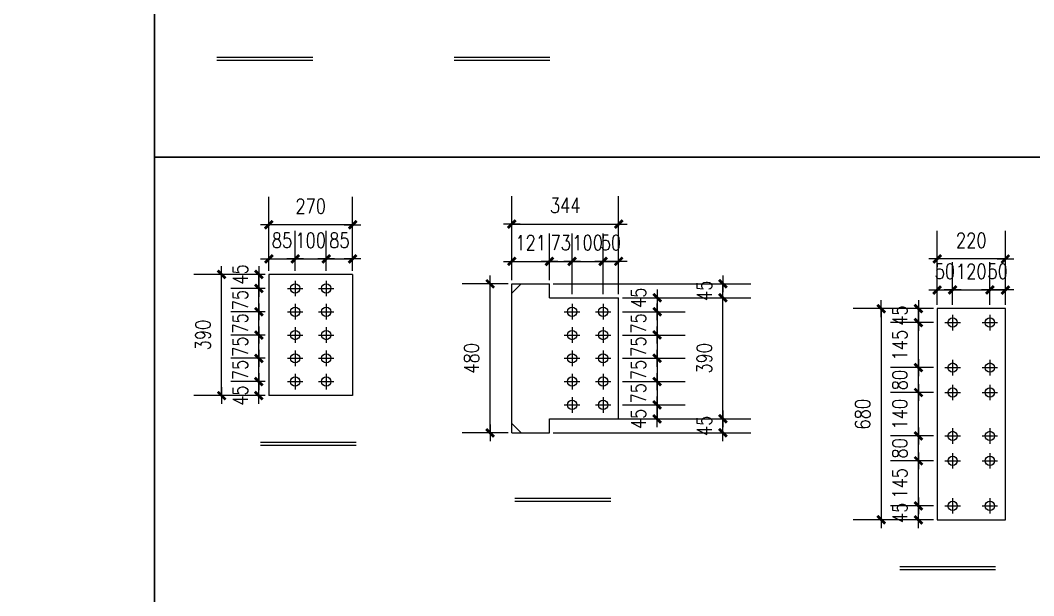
# Model space of a CAD drawing. Header units: millimetres. Extents: x 2287919 to 2522484, y -1845182 to -1736911.
# Drawn here: x 2394342 to 2397607, y -1805924 to -1804072 of the extents above; entities that cross this region are included whole.
import ezdxf

# ---------------------------------------------------------------- set-up
doc = ezdxf.new("R2010")
doc.units = ezdxf.units.MM
doc.header["$LTSCALE"] = 1000
doc.header["$PDMODE"] = 34
doc.styles.add('DIM_FONT', font='simplex.shx', dxfattribs={"width": 0.8, "bigfont": 'hztxt.shx'})
doc.dimstyles.new('WGH(1)', dxfattribs={"dimscale": 1.2, "dimtxt": 100, "dimasz": 0.5, "dimexe": 75, "dimexo": 75, "dimgap": 75, "dimtad": 1, "dimdec": 0, "dimzin": 0, "dimdsep": 46, "dimtxsty": 'DIM_FONT', "dimblk1": '_DIMX', "dimblk2": '_DIMX', "dimsah": 1, "dimcen": 0.09, "dimclrd": 3, "dimclre": 3, "dimclrt": 7, "dimadec": 0, "dimazin": 0, "dimtfac": 1, "dimtdec": 0, "dimtix": 1, "dimtmove": 2, "dimatfit": 3, "dimldrblk": '_DIMX', "dimfxl": 1, "dimtolj": 1, "dimtzin": 0, "dimarcsym": 0})

# ---------------------------------------------------------------- blocks, each defined once
blk = doc.blocks.new('_DIMX')
blk.add_line((-150, 0), (150, 0))
at = {"const_width": 50}
blk.add_lwpolyline([(-70, -70), (70, 70)], dxfattribs=at)
blk = doc.blocks.new('*D379')
at = {"color": 3, "lineweight": -2}
for p, q in [((2397283.6, -1805635), (2397145.6, -1805635)), ((2397235.6, -1805634.8), (2397235.6, -1805634.6)), ((2397235.6, -1805680), (2397235.6, -1805635)), ((2397283.6, -1805680), (2397145.6, -1805680)), ((2397235.6, -1805680.2), (2397235.6, -1805680.4))]:
    blk.add_line(p, q, dxfattribs=at)
at = {"layer": 'Defpoints', "color": 0}
for p in [(2397235.6, -1805635), (2397295.6, -1805635), (2397295.6, -1805680)]:
    blk.add_point(p, dxfattribs=at)
at = {"color": 3, "lineweight": -2, "xscale": 0.18, "yscale": 0.18, "zscale": 0.18}
for p, rotation in [((2397235.6, -1805635), 270), ((2397235.6, -1805680), 90)]:
    blk.add_blockref('_DIMX', p, dxfattribs=dict(at, rotation=rotation))
at = {"color": 7, "insert": (2397175.6, -1805657.5), "char_height": 48, "attachment_point": 5, "rotation": 90, "style": 'DIM_FONT'}
blk.add_mtext('\\A1;45', dxfattribs=at)
blk = doc.blocks.new('*D332')
at = {"color": 3, "lineweight": -2}
for p, q in [((2397283.6, -1805490), (2397145.6, -1805490)), ((2397235.6, -1805489.8), (2397235.6, -1805489.6)), ((2397235.6, -1805635), (2397235.6, -1805490)), ((2397283.6, -1805635), (2397145.6, -1805635)), ((2397235.6, -1805635.2), (2397235.6, -1805635.4))]:
    blk.add_line(p, q, dxfattribs=at)
at = {"layer": 'Defpoints', "color": 0}
for p in [(2397235.6, -1805490), (2397295.6, -1805490), (2397295.6, -1805635)]:
    blk.add_point(p, dxfattribs=at)
at = {"color": 3, "lineweight": -2, "xscale": 0.18, "yscale": 0.18, "zscale": 0.18}
for p, rotation in [((2397235.6, -1805490), 270), ((2397235.6, -1805635), 90)]:
    blk.add_blockref('_DIMX', p, dxfattribs=dict(at, rotation=rotation))
at = {"color": 7, "insert": (2397175.6, -1805562.5), "char_height": 48, "attachment_point": 5, "rotation": 90, "style": 'DIM_FONT'}
blk.add_mtext('\\A1;145', dxfattribs=at)
blk = doc.blocks.new('*D333')
at = {"color": 3, "lineweight": -2}
for p, q in [((2397283.6, -1805410), (2397145.6, -1805410)), ((2397235.6, -1805409.8), (2397235.6, -1805409.6)), ((2397235.6, -1805490), (2397235.6, -1805410)), ((2397283.6, -1805490), (2397145.6, -1805490)), ((2397235.6, -1805490.2), (2397235.6, -1805490.4))]:
    blk.add_line(p, q, dxfattribs=at)
at = {"layer": 'Defpoints', "color": 0}
for p in [(2397235.6, -1805410), (2397295.6, -1805410), (2397295.6, -1805490)]:
    blk.add_point(p, dxfattribs=at)
at = {"color": 3, "lineweight": -2, "xscale": 0.18, "yscale": 0.18, "zscale": 0.18}
for p, rotation in [((2397235.6, -1805410), 270), ((2397235.6, -1805490), 90)]:
    blk.add_blockref('_DIMX', p, dxfattribs=dict(at, rotation=rotation))
at = {"color": 7, "insert": (2397175.6, -1805450), "char_height": 48, "attachment_point": 5, "rotation": 90, "style": 'DIM_FONT'}
blk.add_mtext('\\A1;80', dxfattribs=at)
blk = doc.blocks.new('*D334')
at = {"color": 3, "lineweight": -2}
for p, q in [((2397283.6, -1805270), (2397145.6, -1805270)), ((2397235.6, -1805269.8), (2397235.6, -1805269.6)), ((2397235.6, -1805410), (2397235.6, -1805270)), ((2397283.6, -1805410), (2397145.6, -1805410)), ((2397235.6, -1805410.2), (2397235.6, -1805410.4))]:
    blk.add_line(p, q, dxfattribs=at)
at = {"layer": 'Defpoints', "color": 0}
for p in [(2397235.6, -1805270), (2397295.6, -1805270), (2397295.6, -1805410)]:
    blk.add_point(p, dxfattribs=at)
at = {"color": 3, "lineweight": -2, "xscale": 0.18, "yscale": 0.18, "zscale": 0.18}
for p, rotation in [((2397235.6, -1805270), 270), ((2397235.6, -1805410), 90)]:
    blk.add_blockref('_DIMX', p, dxfattribs=dict(at, rotation=rotation))
at = {"color": 7, "insert": (2397175.6, -1805340), "char_height": 48, "attachment_point": 5, "rotation": 90, "style": 'DIM_FONT'}
blk.add_mtext('\\A1;140', dxfattribs=at)
blk = doc.blocks.new('*D335')
at = {"color": 3, "lineweight": -2}
for p, q in [((2397283.6, -1805190), (2397145.6, -1805190)), ((2397235.6, -1805189.8), (2397235.6, -1805189.6)), ((2397235.6, -1805270), (2397235.6, -1805190)), ((2397283.6, -1805270), (2397145.6, -1805270)), ((2397235.6, -1805270.2), (2397235.6, -1805270.4))]:
    blk.add_line(p, q, dxfattribs=at)
at = {"layer": 'Defpoints', "color": 0}
for p in [(2397235.6, -1805190), (2397295.6, -1805190), (2397295.6, -1805270)]:
    blk.add_point(p, dxfattribs=at)
at = {"color": 3, "lineweight": -2, "xscale": 0.18, "yscale": 0.18, "zscale": 0.18}
for p, rotation in [((2397235.6, -1805190), 270), ((2397235.6, -1805270), 90)]:
    blk.add_blockref('_DIMX', p, dxfattribs=dict(at, rotation=rotation))
at = {"color": 7, "insert": (2397175.6, -1805230), "char_height": 48, "attachment_point": 5, "rotation": 90, "style": 'DIM_FONT'}
blk.add_mtext('\\A1;80', dxfattribs=at)
blk = doc.blocks.new('*D336')
at = {"color": 3, "lineweight": -2}
for p, q in [((2397283.6, -1805045), (2397145.6, -1805045)), ((2397235.6, -1805044.8), (2397235.6, -1805044.6)), ((2397235.6, -1805190), (2397235.6, -1805045)), ((2397283.6, -1805190), (2397145.6, -1805190)), ((2397235.6, -1805190.2), (2397235.6, -1805190.4))]:
    blk.add_line(p, q, dxfattribs=at)
at = {"layer": 'Defpoints', "color": 0}
for p in [(2397235.6, -1805045), (2397295.6, -1805045), (2397295.6, -1805190)]:
    blk.add_point(p, dxfattribs=at)
at = {"color": 3, "lineweight": -2, "xscale": 0.18, "yscale": 0.18, "zscale": 0.18}
for p, rotation in [((2397235.6, -1805045), 270), ((2397235.6, -1805190), 90)]:
    blk.add_blockref('_DIMX', p, dxfattribs=dict(at, rotation=rotation))
at = {"color": 7, "insert": (2397175.6, -1805117.5), "char_height": 48, "attachment_point": 5, "rotation": 90, "style": 'DIM_FONT'}
blk.add_mtext('\\A1;145', dxfattribs=at)
blk = doc.blocks.new('*D380')
at = {"color": 3, "lineweight": -2}
for p, q in [((2397283.6, -1805000), (2397145.6, -1805000)), ((2397235.6, -1804999.8), (2397235.6, -1804999.6)), ((2397235.6, -1805045), (2397235.6, -1805000)), ((2397283.6, -1805045), (2397145.6, -1805045)), ((2397235.6, -1805045.2), (2397235.6, -1805045.4))]:
    blk.add_line(p, q, dxfattribs=at)
at = {"layer": 'Defpoints', "color": 0}
for p in [(2397235.6, -1805000), (2397295.6, -1805000), (2397295.6, -1805045)]:
    blk.add_point(p, dxfattribs=at)
at = {"color": 3, "lineweight": -2, "xscale": 0.18, "yscale": 0.18, "zscale": 0.18}
for p, rotation in [((2397235.6, -1805000), 270), ((2397235.6, -1805045), 90)]:
    blk.add_blockref('_DIMX', p, dxfattribs=dict(at, rotation=rotation))
at = {"color": 7, "insert": (2397175.6, -1805022.5), "char_height": 48, "attachment_point": 5, "rotation": 90, "style": 'DIM_FONT'}
blk.add_mtext('\\A1;45', dxfattribs=at)
blk = doc.blocks.new('*D337')
at = {"color": 3, "lineweight": -2}
for p, q in [((2397295.6, -1804988), (2397295.6, -1804850)), ((2397345.6, -1804988), (2397345.6, -1804850)), ((2397295.4, -1804940), (2397295.2, -1804940)), ((2397295.6, -1804940), (2397345.6, -1804940)), ((2397345.8, -1804940), (2397346, -1804940))]:
    blk.add_line(p, q, dxfattribs=at)
at = {"layer": 'Defpoints', "color": 0}
for p in [(2397345.6, -1804940), (2397295.6, -1805000), (2397345.6, -1805000)]:
    blk.add_point(p, dxfattribs=at)
at = {"color": 3, "lineweight": -2, "xscale": 0.18, "yscale": 0.18, "zscale": 0.18}
blk.add_blockref('_DIMX', (2397295.6, -1804940), dxfattribs=at)
at = {"color": 3, "lineweight": -2, "xscale": 0.18, "yscale": 0.18, "zscale": 0.18, "rotation": 180}
blk.add_blockref('_DIMX', (2397345.6, -1804940), dxfattribs=at)
at = {"color": 7, "insert": (2397320.6, -1804880), "char_height": 48, "attachment_point": 5, "style": 'DIM_FONT'}
blk.add_mtext('\\A1;50', dxfattribs=at)
blk = doc.blocks.new('*D338')
at = {"color": 3, "lineweight": -2}
for p, q in [((2397345.6, -1804988), (2397345.6, -1804850)), ((2397465.6, -1804988), (2397465.6, -1804850)), ((2397345.4, -1804940), (2397345.2, -1804940)), ((2397345.6, -1804940), (2397465.6, -1804940)), ((2397465.8, -1804940), (2397466, -1804940))]:
    blk.add_line(p, q, dxfattribs=at)
at = {"layer": 'Defpoints', "color": 0}
for p in [(2397465.6, -1804940), (2397345.6, -1805000), (2397465.6, -1805000)]:
    blk.add_point(p, dxfattribs=at)
at = {"color": 3, "lineweight": -2, "xscale": 0.18, "yscale": 0.18, "zscale": 0.18}
blk.add_blockref('_DIMX', (2397345.6, -1804940), dxfattribs=at)
at = {"color": 3, "lineweight": -2, "xscale": 0.18, "yscale": 0.18, "zscale": 0.18, "rotation": 180}
blk.add_blockref('_DIMX', (2397465.6, -1804940), dxfattribs=at)
at = {"color": 7, "insert": (2397405.6, -1804880), "char_height": 48, "attachment_point": 5, "style": 'DIM_FONT'}
blk.add_mtext('\\A1;120', dxfattribs=at)
blk = doc.blocks.new('*D381')
at = {"color": 3, "lineweight": -2}
for p, q in [((2397465.6, -1804988), (2397465.6, -1804850)), ((2397515.6, -1804988), (2397515.6, -1804850)), ((2397465.4, -1804940), (2397465.2, -1804940)), ((2397465.6, -1804940), (2397515.6, -1804940)), ((2397515.8, -1804940), (2397516, -1804940))]:
    blk.add_line(p, q, dxfattribs=at)
at = {"layer": 'Defpoints', "color": 0}
for p in [(2397515.6, -1804940), (2397465.6, -1805000), (2397515.6, -1805000)]:
    blk.add_point(p, dxfattribs=at)
at = {"color": 3, "lineweight": -2, "xscale": 0.18, "yscale": 0.18, "zscale": 0.18}
blk.add_blockref('_DIMX', (2397465.6, -1804940), dxfattribs=at)
at = {"color": 3, "lineweight": -2, "xscale": 0.18, "yscale": 0.18, "zscale": 0.18, "rotation": 180}
blk.add_blockref('_DIMX', (2397515.6, -1804940), dxfattribs=at)
at = {"color": 7, "insert": (2397490.6, -1804880), "char_height": 48, "attachment_point": 5, "style": 'DIM_FONT'}
blk.add_mtext('\\A1;50', dxfattribs=at)
blk = doc.blocks.new('*D382')
at = {"color": 3, "lineweight": -2}
for p, q in [((2397295.6, -1804988), (2397295.6, -1804750)), ((2397515.6, -1804988), (2397515.6, -1804750)), ((2397515.4, -1804840), (2397295.8, -1804840))]:
    blk.add_line(p, q, dxfattribs=at)
at = {"layer": 'Defpoints', "color": 0}
for p in [(2397295.6, -1804840), (2397295.6, -1805000), (2397515.6, -1805000)]:
    blk.add_point(p, dxfattribs=at)
at = {"color": 3, "lineweight": -2, "xscale": 0.18, "yscale": 0.18, "zscale": 0.18, "rotation": 180}
blk.add_blockref('_DIMX', (2397295.6, -1804840), dxfattribs=at)
at = {"color": 3, "lineweight": -2, "xscale": 0.18, "yscale": 0.18, "zscale": 0.18}
blk.add_blockref('_DIMX', (2397515.6, -1804840), dxfattribs=at)
at = {"color": 7, "insert": (2397405.6, -1804780), "char_height": 48, "attachment_point": 5, "style": 'DIM_FONT'}
blk.add_mtext('\\A1;220', dxfattribs=at)
blk = doc.blocks.new('*D383')
at = {"color": 3, "lineweight": -2}
for p, q in [((2397283.6, -1805000), (2397025.6, -1805000)), ((2397115.6, -1805000.2), (2397115.6, -1805679.8)), ((2397283.6, -1805680), (2397025.6, -1805680))]:
    blk.add_line(p, q, dxfattribs=at)
at = {"layer": 'Defpoints', "color": 0}
for p in [(2397295.6, -1805000), (2397115.6, -1805680), (2397295.6, -1805680)]:
    blk.add_point(p, dxfattribs=at)
at = {"color": 3, "lineweight": -2, "xscale": 0.18, "yscale": 0.18, "zscale": 0.18}
for p, rotation in [((2397115.6, -1805000), 90), ((2397115.6, -1805680), 270)]:
    blk.add_blockref('_DIMX', p, dxfattribs=dict(at, rotation=rotation))
at = {"color": 7, "insert": (2397055.6, -1805340), "char_height": 48, "attachment_point": 5, "rotation": 90, "style": 'DIM_FONT'}
blk.add_mtext('\\A1;680', dxfattribs=at)
blk = doc.blocks.new('*D394')
at = {"color": 3, "lineweight": -2}
for p, q in [((2395142.6, -1804878), (2395142.6, -1804750)), ((2395227.6, -1804878), (2395227.6, -1804750)), ((2395142.4, -1804840), (2395142.2, -1804840)), ((2395142.6, -1804840), (2395227.6, -1804840)), ((2395227.8, -1804840), (2395228, -1804840))]:
    blk.add_line(p, q, dxfattribs=at)
at = {"layer": 'Defpoints', "color": 0}
for p in [(2395227.6, -1804840), (2395142.6, -1804890), (2395227.6, -1804890)]:
    blk.add_point(p, dxfattribs=at)
at = {"color": 3, "lineweight": -2, "xscale": 0.18, "yscale": 0.18, "zscale": 0.18}
blk.add_blockref('_DIMX', (2395142.6, -1804840), dxfattribs=at)
at = {"color": 3, "lineweight": -2, "xscale": 0.18, "yscale": 0.18, "zscale": 0.18, "rotation": 180}
blk.add_blockref('_DIMX', (2395227.6, -1804840), dxfattribs=at)
at = {"color": 7, "insert": (2395185.1, -1804780), "char_height": 48, "attachment_point": 5, "style": 'DIM_FONT'}
blk.add_mtext('\\A1;85', dxfattribs=at)
blk = doc.blocks.new('*D349')
at = {"color": 3, "lineweight": -2}
for p, q in [((2395227.6, -1804878), (2395227.6, -1804750)), ((2395327.6, -1804878), (2395327.6, -1804750)), ((2395227.4, -1804840), (2395227.2, -1804840)), ((2395227.6, -1804840), (2395327.6, -1804840)), ((2395327.8, -1804840), (2395328, -1804840))]:
    blk.add_line(p, q, dxfattribs=at)
at = {"layer": 'Defpoints', "color": 0}
for p in [(2395327.6, -1804840), (2395227.6, -1804890), (2395327.6, -1804890)]:
    blk.add_point(p, dxfattribs=at)
at = {"color": 3, "lineweight": -2, "xscale": 0.18, "yscale": 0.18, "zscale": 0.18}
blk.add_blockref('_DIMX', (2395227.6, -1804840), dxfattribs=at)
at = {"color": 3, "lineweight": -2, "xscale": 0.18, "yscale": 0.18, "zscale": 0.18, "rotation": 180}
blk.add_blockref('_DIMX', (2395327.6, -1804840), dxfattribs=at)
at = {"color": 7, "insert": (2395277.6, -1804780), "char_height": 48, "attachment_point": 5, "style": 'DIM_FONT'}
blk.add_mtext('\\A1;100', dxfattribs=at)
blk = doc.blocks.new('*D395')
at = {"color": 3, "lineweight": -2}
for p, q in [((2395327.6, -1804878), (2395327.6, -1804750)), ((2395412.6, -1804878), (2395412.6, -1804750)), ((2395327.4, -1804840), (2395327.2, -1804840)), ((2395327.6, -1804840), (2395412.6, -1804840)), ((2395412.8, -1804840), (2395413, -1804840))]:
    blk.add_line(p, q, dxfattribs=at)
at = {"layer": 'Defpoints', "color": 0}
for p in [(2395412.6, -1804840), (2395327.6, -1804890), (2395412.6, -1804890)]:
    blk.add_point(p, dxfattribs=at)
at = {"color": 3, "lineweight": -2, "xscale": 0.18, "yscale": 0.18, "zscale": 0.18}
blk.add_blockref('_DIMX', (2395327.6, -1804840), dxfattribs=at)
at = {"color": 3, "lineweight": -2, "xscale": 0.18, "yscale": 0.18, "zscale": 0.18, "rotation": 180}
blk.add_blockref('_DIMX', (2395412.6, -1804840), dxfattribs=at)
at = {"color": 7, "insert": (2395370.1, -1804780), "char_height": 48, "attachment_point": 5, "style": 'DIM_FONT'}
blk.add_mtext('\\A1;85', dxfattribs=at)
blk = doc.blocks.new('*D350')
at = {"color": 3, "lineweight": -2}
for p, q in [((2395130.6, -1805235), (2395020.6, -1805235)), ((2395110.6, -1805234.8), (2395110.6, -1805234.6)), ((2395110.6, -1805280), (2395110.6, -1805235)), ((2395130.6, -1805280), (2395020.6, -1805280)), ((2395110.6, -1805280.2), (2395110.6, -1805280.4))]:
    blk.add_line(p, q, dxfattribs=at)
at = {"layer": 'Defpoints', "color": 0}
for p in [(2395110.6, -1805235), (2395142.6, -1805235), (2395142.6, -1805280)]:
    blk.add_point(p, dxfattribs=at)
at = {"color": 3, "lineweight": -2, "xscale": 0.18, "yscale": 0.18, "zscale": 0.18}
for p, rotation in [((2395110.6, -1805235), 270), ((2395110.6, -1805280), 90)]:
    blk.add_blockref('_DIMX', p, dxfattribs=dict(at, rotation=rotation))
at = {"color": 7, "insert": (2395050.6, -1805280), "char_height": 48, "attachment_point": 5, "rotation": 90, "style": 'DIM_FONT'}
blk.add_mtext('\\A1;45', dxfattribs=at)
blk = doc.blocks.new('*D351')
at = {"color": 3, "lineweight": -2}
for p, q in [((2395130.6, -1805160), (2395020.6, -1805160)), ((2395110.6, -1805159.8), (2395110.6, -1805159.6)), ((2395110.6, -1805235), (2395110.6, -1805160)), ((2395130.6, -1805235), (2395020.6, -1805235)), ((2395110.6, -1805235.2), (2395110.6, -1805235.4))]:
    blk.add_line(p, q, dxfattribs=at)
at = {"layer": 'Defpoints', "color": 0}
for p in [(2395110.6, -1805160), (2395142.6, -1805160), (2395142.6, -1805235)]:
    blk.add_point(p, dxfattribs=at)
at = {"color": 3, "lineweight": -2, "xscale": 0.18, "yscale": 0.18, "zscale": 0.18}
for p, rotation in [((2395110.6, -1805160), 270), ((2395110.6, -1805235), 90)]:
    blk.add_blockref('_DIMX', p, dxfattribs=dict(at, rotation=rotation))
at = {"color": 7, "insert": (2395050.6, -1805197.5), "char_height": 48, "attachment_point": 5, "rotation": 90, "style": 'DIM_FONT'}
blk.add_mtext('\\A1;75', dxfattribs=at)
blk = doc.blocks.new('*D352')
at = {"color": 3, "lineweight": -2}
for p, q in [((2395130.6, -1805085), (2395020.6, -1805085)), ((2395110.6, -1805084.8), (2395110.6, -1805084.6)), ((2395110.6, -1805160), (2395110.6, -1805085)), ((2395130.6, -1805160), (2395020.6, -1805160)), ((2395110.6, -1805160.2), (2395110.6, -1805160.4))]:
    blk.add_line(p, q, dxfattribs=at)
at = {"layer": 'Defpoints', "color": 0}
for p in [(2395110.6, -1805085), (2395142.6, -1805085), (2395142.6, -1805160)]:
    blk.add_point(p, dxfattribs=at)
at = {"color": 3, "lineweight": -2, "xscale": 0.18, "yscale": 0.18, "zscale": 0.18}
for p, rotation in [((2395110.6, -1805085), 270), ((2395110.6, -1805160), 90)]:
    blk.add_blockref('_DIMX', p, dxfattribs=dict(at, rotation=rotation))
at = {"color": 7, "insert": (2395050.6, -1805122.5), "char_height": 48, "attachment_point": 5, "rotation": 90, "style": 'DIM_FONT'}
blk.add_mtext('\\A1;75', dxfattribs=at)
blk = doc.blocks.new('*D353')
at = {"color": 3, "lineweight": -2}
for p, q in [((2395130.6, -1805010), (2395020.6, -1805010)), ((2395110.6, -1805009.8), (2395110.6, -1805009.6)), ((2395110.6, -1805085), (2395110.6, -1805010)), ((2395130.6, -1805085), (2395020.6, -1805085)), ((2395110.6, -1805085.2), (2395110.6, -1805085.4))]:
    blk.add_line(p, q, dxfattribs=at)
at = {"layer": 'Defpoints', "color": 0}
for p in [(2395110.6, -1805010), (2395142.6, -1805010), (2395142.6, -1805085)]:
    blk.add_point(p, dxfattribs=at)
at = {"color": 3, "lineweight": -2, "xscale": 0.18, "yscale": 0.18, "zscale": 0.18}
for p, rotation in [((2395110.6, -1805010), 270), ((2395110.6, -1805085), 90)]:
    blk.add_blockref('_DIMX', p, dxfattribs=dict(at, rotation=rotation))
at = {"color": 7, "insert": (2395050.6, -1805047.5), "char_height": 48, "attachment_point": 5, "rotation": 90, "style": 'DIM_FONT'}
blk.add_mtext('\\A1;75', dxfattribs=at)
blk = doc.blocks.new('*D354')
at = {"color": 3, "lineweight": -2}
for p, q in [((2395130.6, -1804935), (2395020.6, -1804935)), ((2395110.6, -1804934.8), (2395110.6, -1804934.6)), ((2395110.6, -1805010), (2395110.6, -1804935)), ((2395130.6, -1805010), (2395020.6, -1805010)), ((2395110.6, -1805010.2), (2395110.6, -1805010.4))]:
    blk.add_line(p, q, dxfattribs=at)
at = {"layer": 'Defpoints', "color": 0}
for p in [(2395110.6, -1804935), (2395142.6, -1804935), (2395142.6, -1805010)]:
    blk.add_point(p, dxfattribs=at)
at = {"color": 3, "lineweight": -2, "xscale": 0.18, "yscale": 0.18, "zscale": 0.18}
for p, rotation in [((2395110.6, -1804935), 270), ((2395110.6, -1805010), 90)]:
    blk.add_blockref('_DIMX', p, dxfattribs=dict(at, rotation=rotation))
at = {"color": 7, "insert": (2395050.6, -1804972.5), "char_height": 48, "attachment_point": 5, "rotation": 90, "style": 'DIM_FONT'}
blk.add_mtext('\\A1;75', dxfattribs=at)
blk = doc.blocks.new('*D355')
at = {"color": 3, "lineweight": -2}
for p, q in [((2395130.6, -1804890), (2395020.6, -1804890)), ((2395110.6, -1804889.8), (2395110.6, -1804889.6)), ((2395110.6, -1804935), (2395110.6, -1804890)), ((2395130.6, -1804935), (2395020.6, -1804935)), ((2395110.6, -1804935.2), (2395110.6, -1804935.4))]:
    blk.add_line(p, q, dxfattribs=at)
at = {"layer": 'Defpoints', "color": 0}
for p in [(2395110.6, -1804890), (2395142.6, -1804890), (2395142.6, -1804935)]:
    blk.add_point(p, dxfattribs=at)
at = {"color": 3, "lineweight": -2, "xscale": 0.18, "yscale": 0.18, "zscale": 0.18}
for p, rotation in [((2395110.6, -1804890), 270), ((2395110.6, -1804935), 90)]:
    blk.add_blockref('_DIMX', p, dxfattribs=dict(at, rotation=rotation))
at = {"color": 7, "insert": (2395050.6, -1804890), "char_height": 48, "attachment_point": 5, "rotation": 90, "style": 'DIM_FONT'}
blk.add_mtext('\\A1;45', dxfattribs=at)
blk = doc.blocks.new('*D396')
at = {"color": 3, "lineweight": -2}
for p, q in [((2395130.6, -1804890), (2394900.6, -1804890)), ((2394990.6, -1805279.8), (2394990.6, -1804890.2)), ((2395130.6, -1805280), (2394900.6, -1805280))]:
    blk.add_line(p, q, dxfattribs=at)
at = {"layer": 'Defpoints', "color": 0}
for p in [(2394990.6, -1804890), (2395142.6, -1804890), (2395142.6, -1805280)]:
    blk.add_point(p, dxfattribs=at)
at = {"color": 3, "lineweight": -2, "xscale": 0.18, "yscale": 0.18, "zscale": 0.18}
for p, rotation in [((2394990.6, -1804890), 90), ((2394990.6, -1805280), 270)]:
    blk.add_blockref('_DIMX', p, dxfattribs=dict(at, rotation=rotation))
at = {"color": 7, "insert": (2394930.6, -1805085), "char_height": 48, "attachment_point": 5, "rotation": 90, "style": 'DIM_FONT'}
blk.add_mtext('\\A1;390', dxfattribs=at)
blk = doc.blocks.new('*D397')
at = {"color": 3, "lineweight": -2}
for p, q in [((2395142.6, -1804878), (2395142.6, -1804640)), ((2395412.6, -1804878), (2395412.6, -1804640)), ((2395412.4, -1804730), (2395142.8, -1804730))]:
    blk.add_line(p, q, dxfattribs=at)
at = {"layer": 'Defpoints', "color": 0}
for p in [(2395142.6, -1804730), (2395142.6, -1804890), (2395412.6, -1804890)]:
    blk.add_point(p, dxfattribs=at)
at = {"color": 3, "lineweight": -2, "xscale": 0.18, "yscale": 0.18, "zscale": 0.18, "rotation": 180}
blk.add_blockref('_DIMX', (2395142.6, -1804730), dxfattribs=at)
at = {"color": 3, "lineweight": -2, "xscale": 0.18, "yscale": 0.18, "zscale": 0.18}
blk.add_blockref('_DIMX', (2395412.6, -1804730), dxfattribs=at)
at = {"color": 7, "insert": (2395277.6, -1804670), "char_height": 48, "attachment_point": 5, "style": 'DIM_FONT'}
blk.add_mtext('\\A1;270', dxfattribs=at)
blk = doc.blocks.new('*D398')
at = {"color": 3, "lineweight": -2}
for p, q in [((2395913.6, -1804920), (2395765.6, -1804920)), ((2395855.6, -1805399.8), (2395855.6, -1804920.2)), ((2395913.6, -1805400), (2395765.6, -1805400))]:
    blk.add_line(p, q, dxfattribs=at)
at = {"layer": 'Defpoints', "color": 0}
for p in [(2395855.6, -1804920), (2395925.6, -1804920), (2395925.6, -1805400)]:
    blk.add_point(p, dxfattribs=at)
at = {"color": 3, "lineweight": -2, "xscale": 0.18, "yscale": 0.18, "zscale": 0.18}
for p, rotation in [((2395855.6, -1804920), 90), ((2395855.6, -1805400), 270)]:
    blk.add_blockref('_DIMX', p, dxfattribs=dict(at, rotation=rotation))
at = {"color": 7, "insert": (2395795.6, -1805160), "char_height": 48, "attachment_point": 5, "rotation": 90, "style": 'DIM_FONT'}
blk.add_mtext('\\A1;480', dxfattribs=at)
blk = doc.blocks.new('*D399')
at = {"color": 3, "lineweight": -2}
for p, q in [((2395925.6, -1804908), (2395925.6, -1804757.8)), ((2396046.6, -1804908), (2396046.6, -1804757.8)), ((2395925.4, -1804847.8), (2395925.2, -1804847.8)), ((2395925.6, -1804847.8), (2396046.6, -1804847.8)), ((2396046.8, -1804847.8), (2396047, -1804847.8))]:
    blk.add_line(p, q, dxfattribs=at)
at = {"layer": 'Defpoints', "color": 0}
for p in [(2396046.6, -1804847.8), (2395925.6, -1804920), (2396046.6, -1804920)]:
    blk.add_point(p, dxfattribs=at)
at = {"color": 3, "lineweight": -2, "xscale": 0.18, "yscale": 0.18, "zscale": 0.18}
blk.add_blockref('_DIMX', (2395925.6, -1804847.8), dxfattribs=at)
at = {"color": 3, "lineweight": -2, "xscale": 0.18, "yscale": 0.18, "zscale": 0.18, "rotation": 180}
blk.add_blockref('_DIMX', (2396046.6, -1804847.8), dxfattribs=at)
at = {"color": 7, "insert": (2395986.1, -1804787.8), "char_height": 48, "attachment_point": 5, "style": 'DIM_FONT'}
blk.add_mtext('\\A1;121', dxfattribs=at)
blk = doc.blocks.new('*D400')
at = {"color": 3, "lineweight": -2}
for p, q in [((2396046.6, -1804908), (2396046.6, -1804757.8)), ((2396119.6, -1804953), (2396119.6, -1804757.8)), ((2396046.4, -1804847.8), (2396046.2, -1804847.8)), ((2396046.6, -1804847.8), (2396119.6, -1804847.8)), ((2396119.8, -1804847.8), (2396120, -1804847.8))]:
    blk.add_line(p, q, dxfattribs=at)
at = {"layer": 'Defpoints', "color": 0}
for p in [(2396119.6, -1804847.8), (2396046.6, -1804920), (2396119.6, -1804965)]:
    blk.add_point(p, dxfattribs=at)
at = {"color": 3, "lineweight": -2, "xscale": 0.18, "yscale": 0.18, "zscale": 0.18}
blk.add_blockref('_DIMX', (2396046.6, -1804847.8), dxfattribs=at)
at = {"color": 3, "lineweight": -2, "xscale": 0.18, "yscale": 0.18, "zscale": 0.18, "rotation": 180}
blk.add_blockref('_DIMX', (2396119.6, -1804847.8), dxfattribs=at)
at = {"color": 7, "insert": (2396083.1, -1804787.8), "char_height": 48, "attachment_point": 5, "style": 'DIM_FONT'}
blk.add_mtext('\\A1;73', dxfattribs=at)
blk = doc.blocks.new('*D356')
at = {"color": 3, "lineweight": -2}
for p, q in [((2396119.6, -1804953), (2396119.6, -1804757.8)), ((2396219.6, -1804953), (2396219.6, -1804757.8)), ((2396119.4, -1804847.8), (2396119.2, -1804847.8)), ((2396119.6, -1804847.8), (2396219.6, -1804847.8)), ((2396219.8, -1804847.8), (2396220, -1804847.8))]:
    blk.add_line(p, q, dxfattribs=at)
at = {"layer": 'Defpoints', "color": 0}
for p in [(2396219.6, -1804847.8), (2396119.6, -1804965), (2396219.6, -1804965)]:
    blk.add_point(p, dxfattribs=at)
at = {"color": 3, "lineweight": -2, "xscale": 0.18, "yscale": 0.18, "zscale": 0.18}
blk.add_blockref('_DIMX', (2396119.6, -1804847.8), dxfattribs=at)
at = {"color": 3, "lineweight": -2, "xscale": 0.18, "yscale": 0.18, "zscale": 0.18, "rotation": 180}
blk.add_blockref('_DIMX', (2396219.6, -1804847.8), dxfattribs=at)
at = {"color": 7, "insert": (2396169.6, -1804787.8), "char_height": 48, "attachment_point": 5, "style": 'DIM_FONT'}
blk.add_mtext('\\A1;100', dxfattribs=at)
blk = doc.blocks.new('*D401')
at = {"color": 3, "lineweight": -2}
for p, q in [((2396219.6, -1804953), (2396219.6, -1804757.8)), ((2396269.6, -1804953), (2396269.6, -1804757.8)), ((2396219.4, -1804847.8), (2396219.2, -1804847.8)), ((2396219.6, -1804847.8), (2396269.6, -1804847.8)), ((2396269.8, -1804847.8), (2396270, -1804847.8))]:
    blk.add_line(p, q, dxfattribs=at)
at = {"layer": 'Defpoints', "color": 0}
for p in [(2396269.6, -1804847.8), (2396219.6, -1804965), (2396269.6, -1804965)]:
    blk.add_point(p, dxfattribs=at)
at = {"color": 3, "lineweight": -2, "xscale": 0.18, "yscale": 0.18, "zscale": 0.18}
blk.add_blockref('_DIMX', (2396219.6, -1804847.8), dxfattribs=at)
at = {"color": 3, "lineweight": -2, "xscale": 0.18, "yscale": 0.18, "zscale": 0.18, "rotation": 180}
blk.add_blockref('_DIMX', (2396269.6, -1804847.8), dxfattribs=at)
at = {"color": 7, "insert": (2396244.6, -1804787.8), "char_height": 48, "attachment_point": 5, "style": 'DIM_FONT'}
blk.add_mtext('\\A1;50', dxfattribs=at)
blk = doc.blocks.new('*D357')
at = {"color": 3, "lineweight": -2}
for p, q in [((2396281.6, -1804965), (2396483.6, -1804965)), ((2396393.6, -1804964.8), (2396393.6, -1804964.6)), ((2396393.6, -1804965), (2396393.6, -1805010)), ((2396281.6, -1805010), (2396483.6, -1805010)), ((2396393.6, -1805010.2), (2396393.6, -1805010.4))]:
    blk.add_line(p, q, dxfattribs=at)
at = {"layer": 'Defpoints', "color": 0}
for p in [(2396269.6, -1804965), (2396269.6, -1805010), (2396393.6, -1805010)]:
    blk.add_point(p, dxfattribs=at)
at = {"color": 3, "lineweight": -2, "xscale": 0.18, "yscale": 0.18, "zscale": 0.18}
for p, rotation in [((2396393.6, -1804965), 270), ((2396393.6, -1805010), 90)]:
    blk.add_blockref('_DIMX', p, dxfattribs=dict(at, rotation=rotation))
at = {"color": 7, "insert": (2396333.6, -1804965), "char_height": 48, "attachment_point": 5, "rotation": 90, "style": 'DIM_FONT'}
blk.add_mtext('\\A1;45', dxfattribs=at)
blk = doc.blocks.new('*D358')
at = {"color": 3, "lineweight": -2}
for p, q in [((2396281.6, -1805010), (2396483.6, -1805010)), ((2396393.6, -1805009.8), (2396393.6, -1805009.6)), ((2396393.6, -1805010), (2396393.6, -1805085)), ((2396281.6, -1805085), (2396483.6, -1805085)), ((2396393.6, -1805085.2), (2396393.6, -1805085.4))]:
    blk.add_line(p, q, dxfattribs=at)
at = {"layer": 'Defpoints', "color": 0}
for p in [(2396269.6, -1805010), (2396269.6, -1805085), (2396393.6, -1805085)]:
    blk.add_point(p, dxfattribs=at)
at = {"color": 3, "lineweight": -2, "xscale": 0.18, "yscale": 0.18, "zscale": 0.18}
for p, rotation in [((2396393.6, -1805010), 270), ((2396393.6, -1805085), 90)]:
    blk.add_blockref('_DIMX', p, dxfattribs=dict(at, rotation=rotation))
at = {"color": 7, "insert": (2396333.6, -1805047.5), "char_height": 48, "attachment_point": 5, "rotation": 90, "style": 'DIM_FONT'}
blk.add_mtext('\\A1;75', dxfattribs=at)
blk = doc.blocks.new('*D359')
at = {"color": 3, "lineweight": -2}
for p, q in [((2396281.6, -1805085), (2396483.6, -1805085)), ((2396393.6, -1805084.8), (2396393.6, -1805084.6)), ((2396393.6, -1805085), (2396393.6, -1805160)), ((2396281.6, -1805160), (2396483.6, -1805160)), ((2396393.6, -1805160.2), (2396393.6, -1805160.4))]:
    blk.add_line(p, q, dxfattribs=at)
at = {"layer": 'Defpoints', "color": 0}
for p in [(2396269.6, -1805085), (2396269.6, -1805160), (2396393.6, -1805160)]:
    blk.add_point(p, dxfattribs=at)
at = {"color": 3, "lineweight": -2, "xscale": 0.18, "yscale": 0.18, "zscale": 0.18}
for p, rotation in [((2396393.6, -1805085), 270), ((2396393.6, -1805160), 90)]:
    blk.add_blockref('_DIMX', p, dxfattribs=dict(at, rotation=rotation))
at = {"color": 7, "insert": (2396333.6, -1805122.5), "char_height": 48, "attachment_point": 5, "rotation": 90, "style": 'DIM_FONT'}
blk.add_mtext('\\A1;75', dxfattribs=at)
blk = doc.blocks.new('*D360')
at = {"color": 3, "lineweight": -2}
for p, q in [((2396281.6, -1805160), (2396483.6, -1805160)), ((2396393.6, -1805159.8), (2396393.6, -1805159.6)), ((2396393.6, -1805160), (2396393.6, -1805235)), ((2396281.6, -1805235), (2396483.6, -1805235)), ((2396393.6, -1805235.2), (2396393.6, -1805235.4))]:
    blk.add_line(p, q, dxfattribs=at)
at = {"layer": 'Defpoints', "color": 0}
for p in [(2396269.6, -1805160), (2396269.6, -1805235), (2396393.6, -1805235)]:
    blk.add_point(p, dxfattribs=at)
at = {"color": 3, "lineweight": -2, "xscale": 0.18, "yscale": 0.18, "zscale": 0.18}
for p, rotation in [((2396393.6, -1805160), 270), ((2396393.6, -1805235), 90)]:
    blk.add_blockref('_DIMX', p, dxfattribs=dict(at, rotation=rotation))
at = {"color": 7, "insert": (2396333.6, -1805197.5), "char_height": 48, "attachment_point": 5, "rotation": 90, "style": 'DIM_FONT'}
blk.add_mtext('\\A1;75', dxfattribs=at)
blk = doc.blocks.new('*D361')
at = {"color": 3, "lineweight": -2}
for p, q in [((2396281.6, -1805235), (2396483.6, -1805235)), ((2396393.6, -1805234.8), (2396393.6, -1805234.6)), ((2396393.6, -1805235), (2396393.6, -1805310)), ((2396281.6, -1805310), (2396483.6, -1805310)), ((2396393.6, -1805310.2), (2396393.6, -1805310.4))]:
    blk.add_line(p, q, dxfattribs=at)
at = {"layer": 'Defpoints', "color": 0}
for p in [(2396269.6, -1805235), (2396269.6, -1805310), (2396393.6, -1805310)]:
    blk.add_point(p, dxfattribs=at)
at = {"color": 3, "lineweight": -2, "xscale": 0.18, "yscale": 0.18, "zscale": 0.18}
for p, rotation in [((2396393.6, -1805235), 270), ((2396393.6, -1805310), 90)]:
    blk.add_blockref('_DIMX', p, dxfattribs=dict(at, rotation=rotation))
at = {"color": 7, "insert": (2396333.6, -1805272.5), "char_height": 48, "attachment_point": 5, "rotation": 90, "style": 'DIM_FONT'}
blk.add_mtext('\\A1;75', dxfattribs=at)
blk = doc.blocks.new('*D402')
at = {"color": 3, "lineweight": -2}
for p, q in [((2396281.6, -1805310), (2396483.6, -1805310)), ((2396393.6, -1805309.8), (2396393.6, -1805309.6)), ((2396393.6, -1805310), (2396393.6, -1805355)), ((2396281.6, -1805355), (2396483.6, -1805355)), ((2396393.6, -1805355.2), (2396393.6, -1805355.4))]:
    blk.add_line(p, q, dxfattribs=at)
at = {"layer": 'Defpoints', "color": 0}
for p in [(2396269.6, -1805310), (2396269.6, -1805355), (2396393.6, -1805355)]:
    blk.add_point(p, dxfattribs=at)
at = {"color": 3, "lineweight": -2, "xscale": 0.18, "yscale": 0.18, "zscale": 0.18}
for p, rotation in [((2396393.6, -1805310), 270), ((2396393.6, -1805355), 90)]:
    blk.add_blockref('_DIMX', p, dxfattribs=dict(at, rotation=rotation))
at = {"color": 7, "insert": (2396333.6, -1805355), "char_height": 48, "attachment_point": 5, "rotation": 90, "style": 'DIM_FONT'}
blk.add_mtext('\\A1;45', dxfattribs=at)
blk = doc.blocks.new('*D362')
at = {"color": 3, "lineweight": -2}
for p, q in [((2395925.6, -1804908), (2395925.6, -1804637.8)), ((2396269.6, -1804953), (2396269.6, -1804637.8)), ((2395925.8, -1804727.8), (2396269.4, -1804727.8))]:
    blk.add_line(p, q, dxfattribs=at)
at = {"layer": 'Defpoints', "color": 0}
for p in [(2396269.6, -1804727.8), (2395925.6, -1804920), (2396269.6, -1804965)]:
    blk.add_point(p, dxfattribs=at)
at = {"color": 3, "lineweight": -2, "xscale": 0.18, "yscale": 0.18, "zscale": 0.18, "rotation": 180}
blk.add_blockref('_DIMX', (2395925.6, -1804727.8), dxfattribs=at)
at = {"color": 3, "lineweight": -2, "xscale": 0.18, "yscale": 0.18, "zscale": 0.18}
blk.add_blockref('_DIMX', (2396269.6, -1804727.8), dxfattribs=at)
at = {"color": 7, "insert": (2396097.6, -1804667.8), "char_height": 48, "attachment_point": 5, "style": 'DIM_FONT'}
blk.add_mtext('\\A1;344', dxfattribs=at)
blk = doc.blocks.new('*D403')
at = {"color": 3, "lineweight": -2}
for p, q in [((2396058.6, -1805355), (2396695.6, -1805355)), ((2396605.6, -1805354.8), (2396605.6, -1805354.6)), ((2396605.6, -1805400), (2396605.6, -1805355)), ((2396058.6, -1805400), (2396695.6, -1805400)), ((2396605.6, -1805400.2), (2396605.6, -1805400.4))]:
    blk.add_line(p, q, dxfattribs=at)
at = {"layer": 'Defpoints', "color": 0}
for p in [(2396046.6, -1805355), (2396605.6, -1805355), (2396046.6, -1805400)]:
    blk.add_point(p, dxfattribs=at)
at = {"color": 3, "lineweight": -2, "xscale": 0.18, "yscale": 0.18, "zscale": 0.18}
for p, rotation in [((2396605.6, -1805355), 270), ((2396605.6, -1805400), 90)]:
    blk.add_blockref('_DIMX', p, dxfattribs=dict(at, rotation=rotation))
at = {"color": 7, "insert": (2396545.6, -1805377.5), "char_height": 48, "attachment_point": 5, "rotation": 90, "style": 'DIM_FONT'}
blk.add_mtext('\\A1;45', dxfattribs=at)
blk = doc.blocks.new('*D404')
at = {"color": 3, "lineweight": -2}
for p, q in [((2396281.6, -1804965), (2396695.6, -1804965)), ((2396605.6, -1805354.8), (2396605.6, -1804965.2)), ((2396058.6, -1805355), (2396695.6, -1805355))]:
    blk.add_line(p, q, dxfattribs=at)
at = {"layer": 'Defpoints', "color": 0}
for p in [(2396269.6, -1804965), (2396605.6, -1804965), (2396046.6, -1805355)]:
    blk.add_point(p, dxfattribs=at)
at = {"color": 3, "lineweight": -2, "xscale": 0.18, "yscale": 0.18, "zscale": 0.18}
for p, rotation in [((2396605.6, -1804965), 90), ((2396605.6, -1805355), 270)]:
    blk.add_blockref('_DIMX', p, dxfattribs=dict(at, rotation=rotation))
at = {"color": 7, "insert": (2396545.6, -1805160), "char_height": 48, "attachment_point": 5, "rotation": 90, "style": 'DIM_FONT'}
blk.add_mtext('\\A1;390', dxfattribs=at)
blk = doc.blocks.new('*D363')
at = {"color": 3, "lineweight": -2}
for p, q in [((2396058.6, -1804920), (2396695.6, -1804920)), ((2396605.6, -1804919.8), (2396605.6, -1804919.6)), ((2396605.6, -1804965), (2396605.6, -1804920)), ((2396281.6, -1804965), (2396695.6, -1804965)), ((2396605.6, -1804965.2), (2396605.6, -1804965.4))]:
    blk.add_line(p, q, dxfattribs=at)
at = {"layer": 'Defpoints', "color": 0}
for p in [(2396046.6, -1804920), (2396605.6, -1804920), (2396269.6, -1804965)]:
    blk.add_point(p, dxfattribs=at)
at = {"color": 3, "lineweight": -2, "xscale": 0.18, "yscale": 0.18, "zscale": 0.18}
for p, rotation in [((2396605.6, -1804920), 270), ((2396605.6, -1804965), 90)]:
    blk.add_blockref('_DIMX', p, dxfattribs=dict(at, rotation=rotation))
at = {"color": 7, "insert": (2396545.6, -1804942.5), "char_height": 48, "attachment_point": 5, "rotation": 90, "style": 'DIM_FONT'}
blk.add_mtext('\\A1;45', dxfattribs=at)

msp = doc.modelspace()

# ---------------------------------------------------------------- linework, layer by layer
at = {"lineweight": 15}
for p, q in [((2394975.6, -1804190), (2395284.1, -1804190)), ((2394975.6, -1804200), (2395284.1, -1804200)), ((2395740, -1804190), (2396048.5, -1804190)), ((2395740, -1804200), (2396048.5, -1804200)), ((2395115.6, -1805430), (2395424.1, -1805430)), ((2395115.6, -1805440), (2395424.1, -1805440)), ((2395935.6, -1805610), (2396244.1, -1805610)), ((2395935.6, -1805620), (2396244.1, -1805620)), ((2397175.6, -1805830), (2397484.1, -1805830)), ((2397175.6, -1805840), (2397484.1, -1805840))]:
    msp.add_line(p, q, dxfattribs=at)
for p, q in [((2395142.6, -1804890), (2395142.6, -1805280)), ((2395412.6, -1804890), (2395142.6, -1804890)), ((2395412.6, -1804890), (2395412.6, -1805280)), ((2395202.6, -1804935), (2395252.6, -1804935)), ((2395227.6, -1804910), (2395227.6, -1804960)), ((2395302.6, -1804935), (2395352.6, -1804935)), ((2395327.6, -1804910), (2395327.6, -1804960)), ((2395925.6, -1804920), (2396046.6, -1804920)), ((2395925.6, -1805400), (2395925.6, -1804920)), ((2395925.6, -1804950), (2395955.6, -1804920)), ((2396046.6, -1804965), (2396046.6, -1804920)), ((2396046.6, -1804965), (2396269.6, -1804965)), ((2396269.6, -1805355), (2396269.6, -1804965)), ((2395227.6, -1804985), (2395227.6, -1805035)), ((2395327.6, -1804985), (2395327.6, -1805035)), ((2396119.6, -1804985), (2396119.6, -1805035)), ((2396219.6, -1804985), (2396219.6, -1805035)), ((2397295.6, -1805000), (2397295.6, -1805680)), ((2397515.6, -1805000), (2397295.6, -1805000)), ((2397515.6, -1805680), (2397515.6, -1805000)), ((2395202.6, -1805010), (2395252.6, -1805010)), ((2395302.6, -1805010), (2395352.6, -1805010)), ((2396094.6, -1805010), (2396144.6, -1805010)), ((2396194.6, -1805010), (2396244.6, -1805010)), ((2397345.6, -1805020), (2397345.6, -1805070)), ((2397465.6, -1805020), (2397465.6, -1805070)), ((2395227.6, -1805060), (2395227.6, -1805110)), ((2395327.6, -1805060), (2395327.6, -1805110)), ((2396119.6, -1805060), (2396119.6, -1805110)), ((2396219.6, -1805060), (2396219.6, -1805110)), ((2397320.6, -1805045), (2397370.6, -1805045)), ((2397440.6, -1805045), (2397490.6, -1805045)), ((2395202.6, -1805085), (2395252.6, -1805085)), ((2395302.6, -1805085), (2395352.6, -1805085)), ((2396094.6, -1805085), (2396144.6, -1805085)), ((2396194.6, -1805085), (2396244.6, -1805085)), ((2395202.6, -1805160), (2395252.6, -1805160)), ((2395227.6, -1805135), (2395227.6, -1805185)), ((2395302.6, -1805160), (2395352.6, -1805160)), ((2395327.6, -1805135), (2395327.6, -1805185)), ((2396094.6, -1805160), (2396144.6, -1805160)), ((2396119.6, -1805135), (2396119.6, -1805185)), ((2396194.6, -1805160), (2396244.6, -1805160)), ((2396219.6, -1805135), (2396219.6, -1805185)), ((2397320.6, -1805190), (2397370.6, -1805190)), ((2397345.6, -1805165), (2397345.6, -1805215)), ((2397440.6, -1805190), (2397490.6, -1805190)), ((2397465.6, -1805165), (2397465.6, -1805215)), ((2395227.6, -1805210), (2395227.6, -1805260)), ((2395327.6, -1805210), (2395327.6, -1805260)), ((2396119.6, -1805210), (2396119.6, -1805260)), ((2396219.6, -1805210), (2396219.6, -1805260)), ((2395202.6, -1805235), (2395252.6, -1805235)), ((2395302.6, -1805235), (2395352.6, -1805235)), ((2396094.6, -1805235), (2396144.6, -1805235)), ((2396194.6, -1805235), (2396244.6, -1805235)), ((2397345.6, -1805245), (2397345.6, -1805295)), ((2397465.6, -1805245), (2397465.6, -1805295)), ((2395412.6, -1805280), (2395142.6, -1805280)), ((2396119.6, -1805285), (2396119.6, -1805335)), ((2396219.6, -1805285), (2396219.6, -1805335)), ((2397320.6, -1805270), (2397370.6, -1805270)), ((2397440.6, -1805270), (2397490.6, -1805270)), ((2396094.6, -1805310), (2396144.6, -1805310)), ((2396194.6, -1805310), (2396244.6, -1805310)), ((2396046.6, -1805400), (2396046.6, -1805355)), ((2396046.6, -1805355), (2396269.6, -1805355)), ((2395925.6, -1805370), (2395955.6, -1805400)), ((2397345.6, -1805385), (2397345.6, -1805435)), ((2397465.6, -1805385), (2397465.6, -1805435)), ((2395925.6, -1805400), (2396046.6, -1805400)), ((2397320.6, -1805410), (2397370.6, -1805410)), ((2397440.6, -1805410), (2397490.6, -1805410)), ((2397320.6, -1805490), (2397370.6, -1805490)), ((2397345.6, -1805465), (2397345.6, -1805515)), ((2397440.6, -1805490), (2397490.6, -1805490)), ((2397465.6, -1805465), (2397465.6, -1805515)), ((2397345.6, -1805610), (2397345.6, -1805660)), ((2397465.6, -1805610), (2397465.6, -1805660)), ((2397320.6, -1805635), (2397370.6, -1805635)), ((2397440.6, -1805635), (2397490.6, -1805635)), ((2397295.6, -1805680), (2397515.6, -1805680))]:
    msp.add_line(p, q)
for points in [[(2391278.3, -1799252), (2394773.9, -1799252), (2394773.9, -1845182.2), (2391278.3, -1845182.2)], [(2394773.9, -1800312), (2400713.9, -1800312), (2400713.9, -1804512), (2394773.9, -1804512)], [(2394773.9, -1804512), (2400713.9, -1804512), (2400713.9, -1808712), (2394773.9, -1808712)]]:
    msp.add_lwpolyline(points, close=True)
for centre in [(2395227.6, -1804935), (2395327.6, -1804935), (2395227.6, -1805010), (2395327.6, -1805010), (2396119.6, -1805010), (2396219.6, -1805010), (2397345.6, -1805045), (2397465.6, -1805045), (2395227.6, -1805085), (2395327.6, -1805085), (2396119.6, -1805085), (2396219.6, -1805085), (2395227.6, -1805160), (2395327.6, -1805160), (2396119.6, -1805160), (2396219.6, -1805160), (2397345.6, -1805190), (2397465.6, -1805190), (2395227.6, -1805235), (2395327.6, -1805235), (2396119.6, -1805235), (2396219.6, -1805235), (2397345.6, -1805270), (2397465.6, -1805270), (2396119.6, -1805310), (2396219.6, -1805310), (2397345.6, -1805410), (2397465.6, -1805410), (2397345.6, -1805490), (2397465.6, -1805490), (2397345.6, -1805635), (2397465.6, -1805635)]:
    msp.add_circle(centre, 15)

# ---------------------------------------------------------------- dimensions: what is measured, and where the dimension line sits
at = {"color": 1}
for p1, p2, distance, picture, middle in [((2395412.6, -1804890), (2395142.6, -1804890), -160, '*D397', (2395277.6, -1804670)), ((2397515.6, -1805000), (2397295.6, -1805000), -160, '*D382', (2397405.6, -1804780)), ((2395142.6, -1805280), (2395142.6, -1804890), 152, '*D396', (2394930.6, -1805085)), ((2395925.6, -1805400), (2395925.6, -1804920), 70, '*D398', (2395795.6, -1805160)), ((2397295.6, -1805000), (2397295.6, -1805680), -180, '*D383', (2397055.6, -1805340))]:
    dim = msp.add_aligned_dim(p1=p1, p2=p2, distance=distance, dimstyle='WGH(1)', override={"dimtxt": 40, "dimasz": 0.15, "dimexo": 10, "dimgap": 30}, dxfattribs=at)
    dim.commit()
    dim.dimension.update_dxf_attribs({"geometry": picture, "text_midpoint": middle})
for base, p1, p2, picture, middle in [((2396269.6, -1804727.8), (2395925.6, -1804920), (2396269.6, -1804965), '*D362', (2396097.6, -1804667.8)), ((2395227.6, -1804840), (2395142.6, -1804890), (2395227.6, -1804890), '*D394', (2395185.1, -1804780)), ((2395327.6, -1804840), (2395227.6, -1804890), (2395327.6, -1804890), '*D349', (2395277.6, -1804780)), ((2395412.6, -1804840), (2395327.6, -1804890), (2395412.6, -1804890), '*D395', (2395370.1, -1804780)), ((2396046.6, -1804847.8), (2395925.6, -1804920), (2396046.6, -1804920), '*D399', (2395986.1, -1804787.8)), ((2396119.6, -1804847.8), (2396046.6, -1804920), (2396119.6, -1804965), '*D400', (2396083.1, -1804787.8)), ((2396219.6, -1804847.8), (2396119.6, -1804965), (2396219.6, -1804965), '*D356', (2396169.6, -1804787.8)), ((2396269.6, -1804847.8), (2396219.6, -1804965), (2396269.6, -1804965), '*D401', (2396244.6, -1804787.8)), ((2397345.6, -1804940), (2397295.6, -1805000), (2397345.6, -1805000), '*D337', (2397320.6, -1804880)), ((2397465.6, -1804940), (2397345.6, -1805000), (2397465.6, -1805000), '*D338', (2397405.6, -1804880)), ((2397515.6, -1804940), (2397465.6, -1805000), (2397515.6, -1805000), '*D381', (2397490.6, -1804880))]:
    dim = msp.add_linear_dim(base=base, p1=p1, p2=p2, dimstyle='WGH(1)', override={"dimtxt": 40, "dimasz": 0.15, "dimexo": 10, "dimgap": 30}, dxfattribs=at)
    dim.commit()
    dim.dimension.update_dxf_attribs({"geometry": picture, "text_midpoint": middle})
for base, p1, p2, picture, middle in [((2395110.6, -1804890), (2395142.6, -1804935), (2395142.6, -1804890), '*D355', (2395050.6, -1804890)), ((2396393.6, -1805010), (2396269.6, -1804965), (2396269.6, -1805010), '*D357', (2396333.6, -1804965)), ((2395110.6, -1805235), (2395142.6, -1805280), (2395142.6, -1805235), '*D350', (2395050.6, -1805280)), ((2396393.6, -1805355), (2396269.6, -1805310), (2396269.6, -1805355), '*D402', (2396333.6, -1805355))]:
    dim = msp.add_linear_dim(base=base, p1=p1, p2=p2, angle=90, dimstyle='WGH(1)', override={"dimtxt": 40, "dimasz": 0.15, "dimexo": 10, "dimgap": 30}, dxfattribs=at)
    dim.commit()
    dim.dimension.update_dxf_attribs({"geometry": picture, "text_midpoint": middle, "dimtype": 160})
for base, p1, p2, picture, middle in [((2396605.6, -1804920), (2396269.6, -1804965), (2396046.6, -1804920), '*D363', (2396545.6, -1804942.5)), ((2395110.6, -1804935), (2395142.6, -1805010), (2395142.6, -1804935), '*D354', (2395050.6, -1804972.5)), ((2396605.6, -1804965), (2396046.6, -1805355), (2396269.6, -1804965), '*D404', (2396545.6, -1805160)), ((2395110.6, -1805010), (2395142.6, -1805085), (2395142.6, -1805010), '*D353', (2395050.6, -1805047.5)), ((2396393.6, -1805085), (2396269.6, -1805010), (2396269.6, -1805085), '*D358', (2396333.6, -1805047.5)), ((2397235.6, -1805000), (2397295.6, -1805045), (2397295.6, -1805000), '*D380', (2397175.6, -1805022.5)), ((2397235.6, -1805045), (2397295.6, -1805190), (2397295.6, -1805045), '*D336', (2397175.6, -1805117.5)), ((2395110.6, -1805085), (2395142.6, -1805160), (2395142.6, -1805085), '*D352', (2395050.6, -1805122.5)), ((2396393.6, -1805160), (2396269.6, -1805085), (2396269.6, -1805160), '*D359', (2396333.6, -1805122.5)), ((2395110.6, -1805160), (2395142.6, -1805235), (2395142.6, -1805160), '*D351', (2395050.6, -1805197.5)), ((2396393.6, -1805235), (2396269.6, -1805160), (2396269.6, -1805235), '*D360', (2396333.6, -1805197.5)), ((2397235.6, -1805190), (2397295.6, -1805270), (2397295.6, -1805190), '*D335', (2397175.6, -1805230)), ((2396393.6, -1805310), (2396269.6, -1805235), (2396269.6, -1805310), '*D361', (2396333.6, -1805272.5)), ((2397235.6, -1805270), (2397295.6, -1805410), (2397295.6, -1805270), '*D334', (2397175.6, -1805340)), ((2396605.6, -1805355), (2396046.6, -1805400), (2396046.6, -1805355), '*D403', (2396545.6, -1805377.5)), ((2397235.6, -1805410), (2397295.6, -1805490), (2397295.6, -1805410), '*D333', (2397175.6, -1805450)), ((2397235.6, -1805490), (2397295.6, -1805635), (2397295.6, -1805490), '*D332', (2397175.6, -1805562.5)), ((2397235.6, -1805635), (2397295.6, -1805680), (2397295.6, -1805635), '*D379', (2397175.6, -1805657.5))]:
    dim = msp.add_linear_dim(base=base, p1=p1, p2=p2, angle=90, dimstyle='WGH(1)', override={"dimtxt": 40, "dimasz": 0.15, "dimexo": 10, "dimgap": 30}, dxfattribs=at)
    dim.commit()
    dim.dimension.update_dxf_attribs({"geometry": picture, "text_midpoint": middle})

doc.saveas('drawing.dxf')
